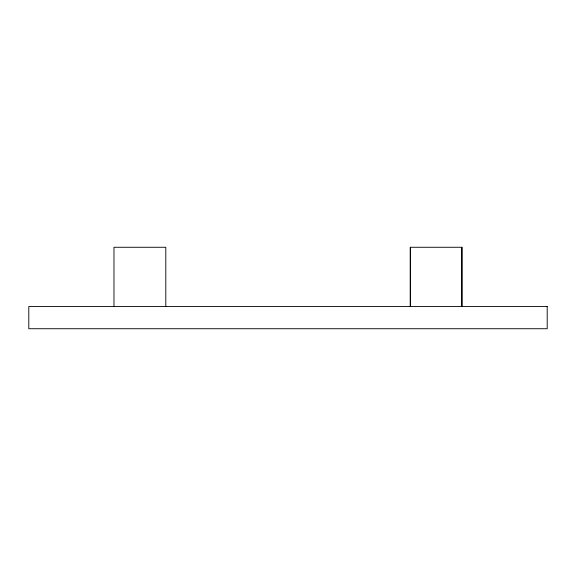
<?xml version="1.0" encoding="UTF-8"?>
<svg xmlns="http://www.w3.org/2000/svg" width="576" height="576" viewBox="0 0 576 576"><rect width="100%" height="100%" fill="white"/><g stroke="black" fill="none" stroke-linecap="round" stroke-linejoin="round"><path stroke-width="0.86" d="M461.974 306.511L461.974 247.27L410.256 247.27L410.256 306.511M461.844 247.27L461.844 306.511M410.386 247.27L410.386 306.511M165.802 306.511L165.802 247.27L113.969 247.27L113.969 306.511M547.2 306.511L28.8 306.511L28.8 328.73L547.2 328.73L547.2 306.511"/></g></svg>
